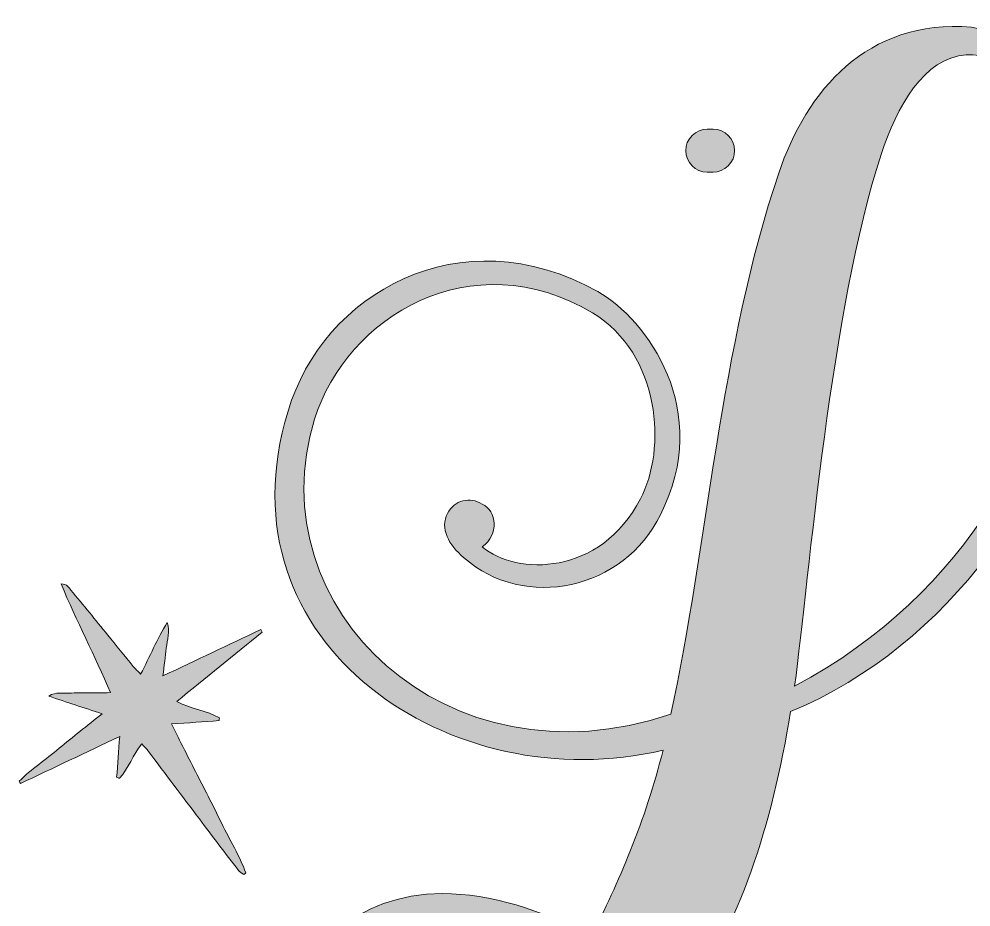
# Model space of a CAD drawing. Header units: inches. Extents: x 99 to 984, y -1026 to -52.
# Drawn here: x 228.9 to 540.2, y -342.4 to -52 of the extents above; entities that cross this region are included whole.
import ezdxf

# ---------------------------------------------------------------- set-up
doc = ezdxf.new("R2010")
doc.units = ezdxf.units.IN
doc.header["$MEASUREMENT"] = 0
doc.layers.add('Layer 1', color=7, linetype='Continuous')

# ---------------------------------------------------------------- blocks, each defined once
blk = doc.blocks.new('block 2')
at = {"layer": 'Layer 1', "true_color": 0x71020c}
h = blk.add_hatch(color=16, dxfattribs=at)
h.dxf.hatch_style = 2
edge = h.paths.add_edge_path()
edge.add_spline(control_points=[(439.48, -291.11), (433.83, -314.15), (424.7, -335.02), (416, -351.98), (399.48, -343.28), (383.39, -338.06), (367.3, -338.06), (310.78, -338.06), (294.25, -413.72), (366, -414.15), (390.78, -414.15), (411.22, -406.76), (427.31, -393.72), (449.05, -418.07), (469.05, -445.46), (482.53, -458.07), (543.83, -516.33), (605.14, -533.73), (646.01, -486.33), (665.15, -463.29), (665.15, -428.07), (639.06, -408.94), (621.23, -395.46), (600.36, -397.63), (586.44, -408.07), (572.97, -418.5), (566.45, -438.07), (576.44, -457.64), (576.44, -457.64), (576.44, -458.07), (576.44, -458.07), (577.31, -459.38), (578.18, -460.68), (579.49, -461.55), (583.4, -464.59), (588.62, -463.72), (591.23, -459.81), (594.27, -455.9), (593.4, -450.68), (589.49, -448.07), (587.31, -446.33), (584.27, -445.9), (581.23, -446.77), (577.75, -433.72), (582.53, -421.98), (591.66, -415.02), (602.53, -406.76), (618.62, -404.59), (633.84, -415.89), (657.75, -433.29), (656.88, -461.98), (639.49, -480.68), (606.45, -515.47), (558.18, -479.81), (515.14, -436.77), (492.09, -412.85), (469.05, -390.24), (446.87, -372.85), (464.27, -348.94), (475.13, -315.89), (481.22, -278.49), (586.01, -235.01), (618.62, -70.22), (540.35, -54.57), (506.01, -51.96), (486.44, -75.44), (477.31, -102.4), (458.18, -158.92), (453.83, -225.01), (442.09, -279.36), (368.61, -304.15), (306.43, -244.58), (325.56, -182.84), (335.99, -149.36), (376.87, -124.57), (416.44, -148.05), (438.61, -161.53), (440.78, -192.84), (432.09, -208.93), (419.04, -234.15), (391.65, -234.15), (380.35, -224.58), (386, -220.67), (385.13, -212.84), (380.35, -210.67), (376.43, -208.06), (371.22, -209.36), (369.04, -213.71), (366.43, -218.49), (369.48, -224.14), (374.26, -228.06), (394.26, -245.88), (426.87, -238.49), (438.61, -214.14), (456, -180.23), (434.26, -150.23), (418.18, -141.1), (372.95, -115.88), (328.17, -141.97), (316.86, -180.23), (293.38, -256.75), (370.78, -307.63), (439.48, -291.11)], knot_values=[0, 0, 0, 0, 1, 1, 1, 2, 2, 2, 3, 3, 3, 4, 4, 4, 5, 5, 5, 6, 6, 6, 7, 7, 7, 8, 8, 8, 9, 9, 9, 10, 10, 10, 11, 11, 11, 12, 12, 12, 13, 13, 13, 14, 14, 14, 15, 15, 15, 16, 16, 16, 17, 17, 17, 18, 18, 18, 19, 19, 19, 20, 20, 20, 21, 21, 21, 22, 22, 22, 23, 23, 23, 24, 24, 24, 25, 25, 25, 26, 26, 26, 27, 27, 27, 28, 28, 28, 29, 29, 29, 30, 30, 30, 31, 31, 31, 32, 32, 32, 33, 33, 33, 34, 34, 34, 34], degree=3, periodic=1)
edge = h.paths.add_edge_path()
edge.add_spline(control_points=[(339.91, -401.55), (315.13, -395.03), (321.21, -348.5), (363.82, -348.5), (376, -348.5), (390.35, -357.63), (404.7, -370.67), (389.04, -392.42), (368.17, -405.02), (339.91, -401.55)], knot_values=[0, 0, 0, 0, 1, 1, 1, 2, 2, 2, 3, 3, 3, 3], degree=3, periodic=1)
edge = h.paths.add_edge_path()
edge.add_spline(control_points=[(510.79, -96.31), (516.01, -80.66), (524.7, -64.57), (538.62, -63.7), (585.57, -60.66), (597.75, -208.49), (482.53, -270.23), (487.31, -233.71), (494.26, -147.18), (510.79, -96.31)], knot_values=[0, 0, 0, 0, 1, 1, 1, 2, 2, 2, 3, 3, 3, 3], degree=3, periodic=1)
h = blk.add_hatch(color=16, dxfattribs=at)
h.dxf.hatch_style = 2
edge = h.paths.add_edge_path()
edge.add_spline(control_points=[(453.96, -102.05), (454.59, -102.05), (455.21, -102.05), (455.84, -102.05), (459.53, -102.05), (463.06, -98.81), (462.89, -95), (462.72, -91.18), (459.79, -87.95), (455.84, -87.95), (455.21, -87.95), (454.59, -87.95), (453.96, -87.95), (450.28, -87.95), (446.74, -91.2), (446.91, -95), (447.09, -98.82), (450.01, -102.05), (453.96, -102.05)], knot_values=[0, 0, 0, 0, 1, 1, 1, 2, 2, 2, 3, 3, 3, 4, 4, 4, 5, 5, 5, 6, 6, 6, 6], degree=3, periodic=1)
h = blk.add_hatch(color=16, dxfattribs=at)
h.dxf.hatch_style = 2
edge = h.paths.add_edge_path()
edge.add_spline(control_points=[(228.91, -301.32), (229.06, -301.55), (229.22, -301.79), (229.38, -302.02), (240.02, -296.98), (250.66, -291.95), (261.82, -286.67), (261.47, -291.45), (261.15, -295.73), (260.83, -300.01), (261.14, -300.11), (261.45, -300.22), (261.76, -300.32), (264.78, -297.06), (266.14, -292.62), (269.03, -289.06), (269.85, -289.97), (270.63, -290.72), (271.27, -291.57), (276.81, -298.91), (282.33, -306.27), (287.87, -313.62), (292.11, -319.24), (296.37, -324.86), (300.66, -330.45), (301.09, -331.01), (301.79, -331.35), (302.36, -331.8), (302.59, -331.63), (302.82, -331.46), (303.05, -331.29), (301.07, -325.62), (297.78, -320.54), (295.21, -315.14), (292.65, -309.75), (289.84, -304.47), (287.14, -299.14), (284.4, -293.75), (281.66, -288.37), (278.71, -282.56), (284.25, -282.17), (289.28, -281.82), (294.31, -281.47), (294.37, -281.15), (294.43, -280.84), (294.48, -280.52), (290.22, -278.22), (285.18, -277.69), (280.49, -275.2), (290, -267.47), (299.21, -259.99), (308.42, -252.51), (308.25, -252.24), (308.09, -251.97), (307.92, -251.7), (297.44, -256.67), (286.97, -261.63), (275.93, -266.86), (276.37, -263.38), (276.8, -260.56), (277.07, -257.74), (277.34, -255), (278.27, -252.28), (277.36, -249.37), (274.03, -254.7), (271.71, -260.5), (268.67, -266.22), (267.72, -265.24), (266.93, -264.55), (266.28, -263.75), (263.47, -260.34), (260.7, -256.89), (257.91, -253.47), (253.91, -248.55), (249.94, -243.63), (245.89, -238.76), (245.22, -237.95), (244.66, -236.76), (242.66, -236.75), (247.68, -248.92), (253.72, -260.19), (258.76, -272.3), (256.03, -272.35), (253.89, -272.39), (251.74, -272.42), (249.59, -272.44), (247.43, -272.33), (245.3, -272.49), (243.29, -272.64), (241.14, -271.87), (238.63, -273.46), (244.58, -275.43), (249.97, -277.21), (256.06, -279.22), (251.04, -283.25), (246.48, -286.81), (242.02, -290.51), (237.66, -294.12), (232.91, -297.3), (228.91, -301.32)], knot_values=[0, 0, 0, 0, 1, 1, 1, 2, 2, 2, 3, 3, 3, 4, 4, 4, 5, 5, 5, 6, 6, 6, 7, 7, 7, 8, 8, 8, 9, 9, 9, 10, 10, 10, 11, 11, 11, 12, 12, 12, 13, 13, 13, 14, 14, 14, 15, 15, 15, 16, 16, 16, 17, 17, 17, 18, 18, 18, 19, 19, 19, 20, 20, 20, 21, 21, 21, 22, 22, 22, 23, 23, 23, 24, 24, 24, 25, 25, 25, 26, 26, 26, 27, 27, 27, 28, 28, 28, 29, 29, 29, 30, 30, 30, 31, 31, 31, 32, 32, 32, 33, 33, 33, 33], degree=3, periodic=1)
at = {"layer": 'Layer 1', "lineweight": 0}
for points, knots in [([(439.48, -291.11), (433.83, -314.15), (424.7, -335.02), (416, -351.98), (399.48, -343.28), (383.39, -338.06), (367.3, -338.06), (310.78, -338.06), (294.25, -413.72), (366, -414.15), (390.78, -414.15), (411.22, -406.76), (427.31, -393.72), (449.05, -418.07), (469.05, -445.46), (482.53, -458.07), (543.83, -516.33), (605.14, -533.73), (646.01, -486.33), (665.15, -463.29), (665.15, -428.07), (639.06, -408.94), (621.23, -395.46), (600.36, -397.63), (586.44, -408.07), (572.97, -418.5), (566.45, -438.07), (576.44, -457.64), (576.44, -457.64), (576.44, -458.07), (576.44, -458.07), (577.31, -459.38), (578.18, -460.68), (579.49, -461.55), (583.4, -464.59), (588.62, -463.72), (591.23, -459.81), (594.27, -455.9), (593.4, -450.68), (589.49, -448.07), (587.31, -446.33), (584.27, -445.9), (581.23, -446.77), (577.75, -433.72), (582.53, -421.98), (591.66, -415.02), (602.53, -406.76), (618.62, -404.59), (633.84, -415.89), (657.75, -433.29), (656.88, -461.98), (639.49, -480.68), (606.45, -515.47), (558.18, -479.81), (515.14, -436.77), (492.09, -412.85), (469.05, -390.24), (446.87, -372.85), (464.27, -348.94), (475.13, -315.89), (481.22, -278.49), (586.01, -235.01), (618.62, -70.22), (540.35, -54.57), (506.01, -51.96), (486.44, -75.44), (477.31, -102.4), (458.18, -158.92), (453.83, -225.01), (442.09, -279.36), (368.61, -304.15), (306.43, -244.58), (325.56, -182.84), (335.99, -149.36), (376.87, -124.57), (416.44, -148.05), (438.61, -161.53), (440.78, -192.84), (432.09, -208.93), (419.04, -234.15), (391.65, -234.15), (380.35, -224.58), (386, -220.67), (385.13, -212.84), (380.35, -210.67), (376.43, -208.06), (371.22, -209.36), (369.04, -213.71), (366.43, -218.49), (369.48, -224.14), (374.26, -228.06), (394.26, -245.88), (426.87, -238.49), (438.61, -214.14), (456, -180.23), (434.26, -150.23), (418.18, -141.1), (372.95, -115.88), (328.17, -141.97), (316.86, -180.23), (293.38, -256.75), (370.78, -307.63), (439.48, -291.11)], [0, 0, 0, 0, 1, 1, 1, 2, 2, 2, 3, 3, 3, 4, 4, 4, 5, 5, 5, 6, 6, 6, 7, 7, 7, 8, 8, 8, 9, 9, 9, 10, 10, 10, 11, 11, 11, 12, 12, 12, 13, 13, 13, 14, 14, 14, 15, 15, 15, 16, 16, 16, 17, 17, 17, 18, 18, 18, 19, 19, 19, 20, 20, 20, 21, 21, 21, 22, 22, 22, 23, 23, 23, 24, 24, 24, 25, 25, 25, 26, 26, 26, 27, 27, 27, 28, 28, 28, 29, 29, 29, 30, 30, 30, 31, 31, 31, 32, 32, 32, 33, 33, 33, 34, 34, 34, 34]), ([(510.79, -96.31), (516.01, -80.66), (524.7, -64.57), (538.62, -63.7), (585.57, -60.66), (597.75, -208.49), (482.53, -270.23), (487.31, -233.71), (494.26, -147.18), (510.79, -96.31)], [0, 0, 0, 0, 1, 1, 1, 2, 2, 2, 3, 3, 3, 3]), ([(453.96, -102.05), (454.59, -102.05), (455.21, -102.05), (455.84, -102.05), (459.53, -102.05), (463.06, -98.81), (462.89, -95), (462.72, -91.18), (459.79, -87.95), (455.84, -87.95), (455.21, -87.95), (454.59, -87.95), (453.96, -87.95), (450.28, -87.95), (446.74, -91.2), (446.91, -95), (447.09, -98.82), (450.01, -102.05), (453.96, -102.05)], [0, 0, 0, 0, 1, 1, 1, 2, 2, 2, 3, 3, 3, 4, 4, 4, 5, 5, 5, 6, 6, 6, 6]), ([(228.91, -301.32), (229.06, -301.55), (229.22, -301.79), (229.38, -302.02), (240.02, -296.98), (250.66, -291.95), (261.82, -286.67), (261.47, -291.45), (261.15, -295.73), (260.83, -300.01), (261.14, -300.11), (261.45, -300.22), (261.76, -300.32), (264.78, -297.06), (266.14, -292.62), (269.03, -289.06), (269.85, -289.97), (270.63, -290.72), (271.27, -291.57), (276.81, -298.91), (282.33, -306.27), (287.87, -313.62), (292.11, -319.24), (296.37, -324.86), (300.66, -330.45), (301.09, -331.01), (301.79, -331.35), (302.36, -331.8), (302.59, -331.63), (302.82, -331.46), (303.05, -331.29), (301.07, -325.62), (297.78, -320.54), (295.21, -315.14), (292.65, -309.75), (289.84, -304.47), (287.14, -299.14), (284.4, -293.75), (281.66, -288.37), (278.71, -282.56), (284.25, -282.17), (289.28, -281.82), (294.31, -281.47), (294.37, -281.15), (294.43, -280.84), (294.48, -280.52), (290.22, -278.22), (285.18, -277.69), (280.49, -275.2), (290, -267.47), (299.21, -259.99), (308.42, -252.51), (308.25, -252.24), (308.09, -251.97), (307.92, -251.7), (297.44, -256.67), (286.97, -261.63), (275.93, -266.86), (276.37, -263.38), (276.8, -260.56), (277.07, -257.74), (277.34, -255), (278.27, -252.28), (277.36, -249.37), (274.03, -254.7), (271.71, -260.5), (268.67, -266.22), (267.72, -265.24), (266.93, -264.55), (266.28, -263.75), (263.47, -260.34), (260.7, -256.89), (257.91, -253.47), (253.91, -248.55), (249.94, -243.63), (245.89, -238.76), (245.22, -237.95), (244.66, -236.76), (242.66, -236.75), (247.68, -248.92), (253.72, -260.19), (258.76, -272.3), (256.03, -272.35), (253.89, -272.39), (251.74, -272.42), (249.59, -272.44), (247.43, -272.33), (245.3, -272.49), (243.29, -272.64), (241.14, -271.87), (238.63, -273.46), (244.58, -275.43), (249.97, -277.21), (256.06, -279.22), (251.04, -283.25), (246.48, -286.81), (242.02, -290.51), (237.66, -294.12), (232.91, -297.3), (228.91, -301.32)], [0, 0, 0, 0, 1, 1, 1, 2, 2, 2, 3, 3, 3, 4, 4, 4, 5, 5, 5, 6, 6, 6, 7, 7, 7, 8, 8, 8, 9, 9, 9, 10, 10, 10, 11, 11, 11, 12, 12, 12, 13, 13, 13, 14, 14, 14, 15, 15, 15, 16, 16, 16, 17, 17, 17, 18, 18, 18, 19, 19, 19, 20, 20, 20, 21, 21, 21, 22, 22, 22, 23, 23, 23, 24, 24, 24, 25, 25, 25, 26, 26, 26, 27, 27, 27, 28, 28, 28, 29, 29, 29, 30, 30, 30, 31, 31, 31, 32, 32, 32, 33, 33, 33, 33])]:
    blk.add_open_spline(points, degree=3, knots=knots, dxfattribs=at)

msp = doc.modelspace()

# ---------------------------------------------------------------- block references
at = {"layer": 'Layer 1'}
msp.add_blockref('block 2', (0, 0), dxfattribs=at)

doc.saveas('drawing.dxf')
